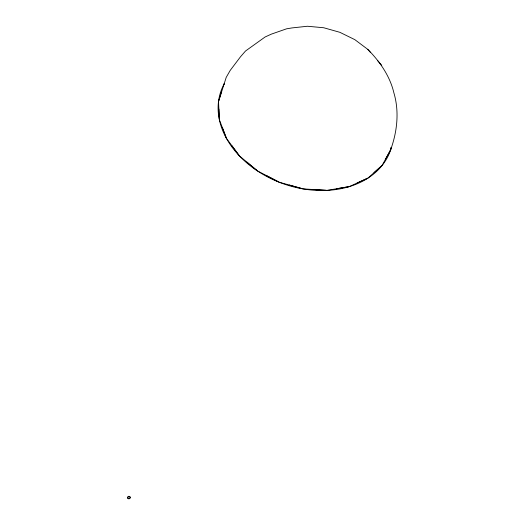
<?xml version="1.0" encoding="UTF-8"?>
<svg xmlns="http://www.w3.org/2000/svg" width="525" height="525" viewBox="0 0 525 525"><rect width="100%" height="100%" fill="white"/><g stroke="black" fill="none" stroke-linecap="round" stroke-linejoin="round"><path stroke-width="0.79" d="M128.284 498.566C129.504 499.413 130.876 497.47 129.714 496.591M370.604 52.579L367.749 49.343L354.834 39.651L339.859 32.314L323.741 27.753L307.453 26.25L291.979 27.923L286.558 28.823L271.307 34.151L265.092 36.993L245.529 50.997L240.516 56.753L230.226 70.376L226.216 77.359L218.518 101.542L219.384 119.792L226.446 138.37L239.413 155.879L257.453 170.914L279.254 182.234L303.096 188.895L327.075 190.365L349.296 186.598L368.077 178.008L382.134 165.401L390.626 149.842L390.987 147.413M390.298 150.432L385.698 158.872M221.53 91.75L218.715 100.885M224.319 83.567L223.65 84.873M390.626 149.842C397.202 131.755 399.453 111.53 393.875 92.82C389.95 76.086 379.739 61.418 367.749 49.343M381.596 165.88L373.971 172.718M129.111 496.328C127.634 496.059 127.148 498.527 128.737 498.743M129.957 498.166L130.042 498.015A1.227 1.208 -42.8 0 0 130.069 497.077L129.577 496.506M127.91 496.906L127.792 497.989M367.362 178.336L357.164 183.002M129.353 498.678L128.75 498.743M348.442 186.743L336.367 188.79M128.487 496.407L128.979 496.328M326.15 190.306L313.103 189.505M302.177 188.639L289.177 185.01M278.408 181.794L266.51 175.619M256.751 170.33L246.888 162.107M128.146 498.488L127.857 498.113M238.908 155.19L231.807 145.609M377.797 60.828L381.767 65.349M226.17 137.642L222.298 127.463M219.352 119.077L218.873 109.069M128.796 496.328A1.227 1.208 -42.8 0 1 129.695 496.571M391.355 147.591A89.795 66.773 19.3 0 1 280.265 182.661A89.795 66.773 19.3 0 1 224.378 83.495"/></g></svg>
